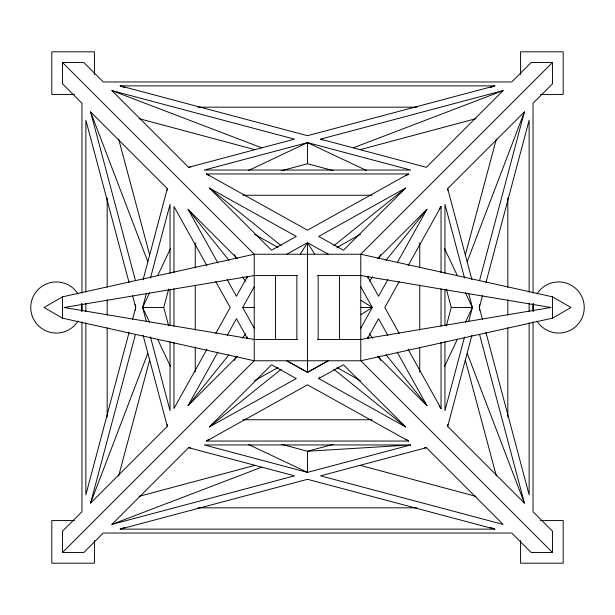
<?xml version="1.0" encoding="UTF-8"?>
<svg xmlns="http://www.w3.org/2000/svg" width="615" height="615" viewBox="0 0 615 615"><rect width="100%" height="100%" fill="white"/><g stroke="black" fill="none" stroke-linecap="round" stroke-linejoin="round"><path stroke-width="0.92" d="M167.188 190.535L167.318 188.621L90.582 111.884L135.454 280.594M479.546 334.406L524.418 503.116L447.682 426.38L447.812 424.465M135.262 310.337L135.692 307.5L135.262 304.663M479.738 304.663L479.308 307.5L479.738 310.337M129.035 332.538L85.869 494.821L85.869 322.867M132.486 319.554L135.692 307.5L132.486 295.446M143.072 279.764L167.318 188.621M167.188 424.465L167.318 426.38L90.582 503.116L135.454 334.406M146.285 321.314L142.611 307.5L146.285 293.686M150.452 278.034L170.048 204.357L170.048 273.437M464.548 336.966L444.952 410.643L444.952 341.563M468.715 321.314L472.389 307.5L468.715 293.686M479.546 280.594L524.418 111.884L447.682 188.621L447.812 190.535M447.682 426.38L471.928 335.237M482.514 295.446L479.308 307.5L482.514 319.554M485.965 282.462L529.131 120.179L529.131 292.133M118.618 476.018L149.637 360.159M168.671 325.919L163.744 307.5L168.671 289.081M446.329 325.919L451.256 307.5L446.329 289.081M465.363 254.841L496.382 138.982M90.582 503.116L147.738 353.487M467.262 261.513L524.418 111.884M149.576 322.237L142.611 307.5L149.576 292.763M157.771 275.428L170.47 248.56M444.53 366.44L457.229 339.572M465.424 322.237L472.389 307.5L465.424 292.763M206.947 349.243L173.953 408.514L173.953 342.447M215.78 333.376L230.187 307.5L215.78 281.624M247.461 276.473L236.437 296.269L227.135 279.556M237.375 356.316L188.059 405.639L217.833 352.157M227.135 335.444L236.437 318.731L247.461 338.527M254.233 328.226L242.694 307.5L254.233 286.775M360.767 328.226L372.306 307.5L360.767 286.775M387.865 279.556L378.563 296.269L367.539 276.473M397.167 262.843L426.941 209.361L377.625 258.684M367.539 338.527L378.563 318.731L387.865 335.444M399.22 281.624L384.813 307.5L399.22 333.376M408.053 265.757L441.047 206.486L441.047 272.553M234.353 360.405L236.69 356.231M246.5 338.688L247.438 337.02M367.562 277.98L368.5 276.312M378.31 258.769L380.647 254.595M300.42 253.91L307.5 242.694L328.226 254.233M318.731 378.563L343.478 364.787L405.639 426.941L318.731 378.563L319.861 377.033M439.318 208.769L441.047 206.486M188.059 405.639L228.972 354.686M242.202 338.204L245.816 333.707M369.185 281.293L372.798 276.796M386.028 260.314L426.941 209.361M405.639 188.059L343.478 250.213L318.731 236.437L405.639 188.059L333.707 245.816M503.116 90.582L426.38 167.318L320.5 139.151L503.116 90.582L353.487 147.738M533.036 321.883L533.036 511.726L552.531 531.222L552.531 552.531L531.222 552.531L511.726 533.036L103.274 533.036L83.778 552.531L62.469 552.531L254.233 360.767L360.767 360.767L552.531 318.155L570.981 307.5L552.531 296.845L360.767 254.233L254.233 254.233L62.469 296.845L44.019 307.5L62.469 318.155L254.233 360.767L254.233 254.233L62.469 62.469L62.469 83.778L81.964 103.274L81.964 293.117M533.036 293.117L533.036 103.274L552.531 83.778L552.531 62.469L360.767 254.233L360.767 360.767L552.531 552.531M188.621 447.682L294.5 475.849L111.884 524.418L188.621 447.682L190.535 447.812M209.361 426.941L271.522 364.787L296.269 378.563L209.361 426.941L281.293 369.185M406.231 175.682L408.514 173.953L206.486 173.953L208.769 175.682M406.231 439.318L408.514 441.047L206.486 441.047L208.769 439.318M361.09 314.58L372.306 307.5L361.09 300.42M337.02 247.438L360.405 234.353M254.595 380.647L277.98 367.562M307.5 372.359L328.226 360.767L307.5 372.306L286.775 360.767L307.5 372.359L307.5 242.694L286.775 254.233M408.514 173.953L307.5 230.187L206.486 173.953M206.486 441.047L307.5 384.813L408.514 441.047M248.56 170.47L307.5 142.611L410.643 170.048L204.357 170.048L307.5 142.611L366.44 170.47M111.884 524.418L261.513 467.262M490.34 87.553L494.821 85.869L120.179 85.869L124.66 87.553M490.34 527.447L494.821 529.131L120.179 529.131L124.66 527.447M281.716 170.647L307.5 163.744L333.284 170.647M360.159 149.637L476.018 118.618M138.982 496.382L254.841 465.363M333.284 444.353L307.5 451.256L281.716 444.353M188.621 167.318L294.5 139.151L111.884 90.582L188.621 167.318L190.535 167.188M494.821 85.869L307.5 135.692L120.179 85.869M410.643 444.952L307.5 472.389L204.357 444.952L410.643 444.952L307.5 451.256L307.5 472.389L248.56 444.53M120.179 529.131L307.5 479.308L494.821 529.131M426.38 447.682L320.5 475.849L503.116 524.418L426.38 447.682L424.465 447.812M62.469 62.469L83.778 62.469L103.274 81.964L511.726 81.964L531.222 62.469L552.531 62.469M74.546 94.433L51.814 94.433L51.814 51.814L94.433 51.814L94.433 74.546M540.454 94.433L563.186 94.433L563.186 51.814L520.567 51.814L520.567 74.546M197.992 107.171L417.008 107.171M242.871 195.255L372.129 195.255M297.483 275.543L254.233 275.543L64.106 307.5L254.233 339.457L297.483 339.457M317.517 275.543L360.767 275.543L550.894 307.5L360.767 339.457L317.517 339.457M142.611 307.5L163.744 307.5M242.694 307.5L254.702 307.5M360.298 307.5L372.306 307.5M451.256 307.5L472.389 307.5M242.871 419.745L372.129 419.745M197.992 507.829L417.008 507.829M74.546 520.567L51.814 520.567L51.814 563.186L94.433 563.186L94.433 540.454M540.454 520.567L563.186 520.567L563.186 563.186L520.567 563.186L520.567 540.454M138.982 118.618L254.841 149.637M360.159 465.363L476.018 496.382M111.884 90.582L261.513 147.738M320.5 139.151L322.252 139.951M209.361 188.059L296.269 236.437L271.522 250.213L209.361 188.059L281.293 245.816M254.595 234.353L277.98 247.438M337.02 367.562L360.405 380.647M333.707 369.185L405.639 426.941M377.625 356.316L426.941 405.639L397.167 352.157M217.833 262.843L188.059 209.361L237.375 258.684M369.185 333.707L372.798 338.204M386.028 354.686L426.941 405.639M188.059 209.361L228.972 260.314M242.202 276.796L245.816 281.293M439.318 406.231L441.047 408.514L441.047 342.447M307.5 242.694L314.58 253.91M367.562 337.02L368.5 338.688M378.31 356.231L380.647 360.405M234.353 254.595L236.69 258.769M246.5 276.312L247.438 277.98M408.053 349.243L441.047 408.514M206.947 265.757L173.953 206.486L173.953 272.553M444.53 248.56L457.229 275.428M157.771 339.572L170.47 366.44M467.262 353.487L524.418 503.116M90.582 111.884L147.738 261.513M465.363 360.159L496.382 476.018M118.618 138.982L149.637 254.841M447.682 188.621L471.928 279.764M485.965 332.538L529.131 494.821L529.131 322.867M464.548 278.034L444.952 204.357L444.952 273.437M150.452 336.966L170.048 410.643L170.048 341.563M129.035 282.462L85.869 120.179L85.869 292.133M143.072 335.237L167.318 426.38M552.531 296.845L552.531 318.155M533.036 303.664L533.036 311.336M529.131 303.656L529.131 311.344M507.829 197.992L507.829 287.328M507.829 299.812L507.829 315.188M507.829 327.672L507.829 417.008M444.952 289.75L444.952 325.25M441.047 288.827L441.047 326.173M419.745 242.871L419.745 267.763M419.745 284.999L419.745 330.001M419.745 347.237L419.745 372.129M339.457 275.543L339.457 339.457M318.155 275.543L318.155 339.457M307.5 142.611L307.5 163.744M296.845 275.543L296.845 339.457M275.543 275.543L275.543 339.457M195.255 242.871L195.255 267.763M195.255 284.999L195.255 330.001M195.255 347.237L195.255 372.129M173.953 288.827L173.953 326.173M170.048 289.75L170.048 325.25M107.171 197.992L107.171 287.328M107.171 299.812L107.171 315.188M107.171 327.672L107.171 417.008M85.869 303.656L85.869 311.344M81.964 303.664L81.964 311.336M81.964 321.883L81.964 511.726L62.469 531.222L62.469 552.531M62.469 296.845L62.469 318.155M77.974 321.099A25.569 25.569 0 0 1 39.644 326.88A25.569 25.569 0 0 1 39.644 288.12A25.569 25.569 0 0 1 77.974 293.901M81.603 303.687A25.569 25.569 0 0 1 81.603 311.313M537.026 293.901A25.569 25.569 0 0 1 575.356 288.12A25.569 25.569 0 0 1 575.356 326.88A25.569 25.569 0 0 1 537.026 321.099M533.397 311.313A25.569 25.569 0 0 1 533.397 303.687"/></g></svg>
